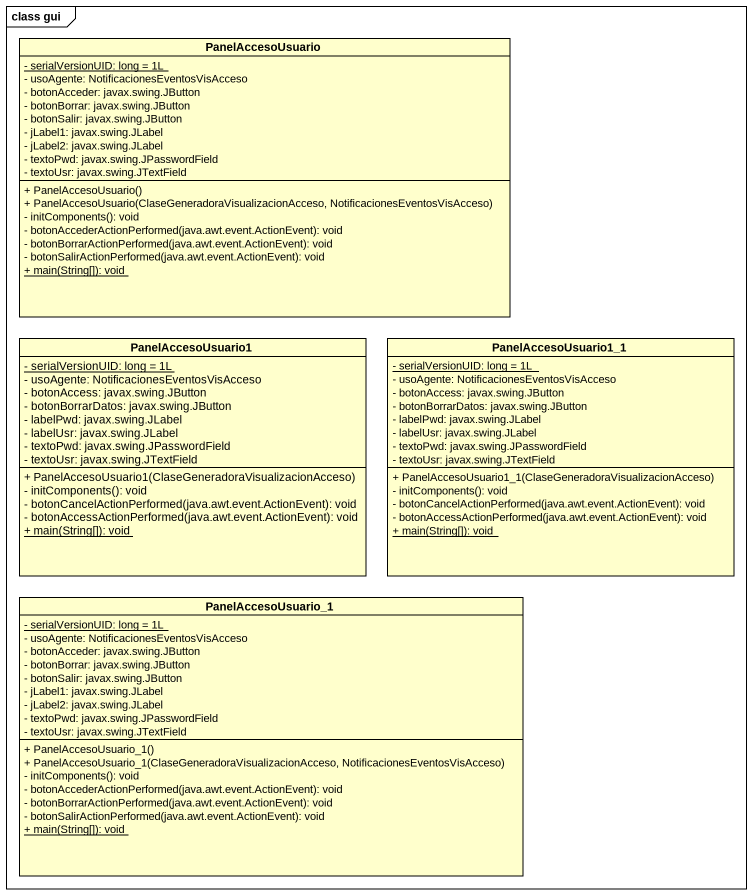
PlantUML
@startuml
mainframe class gui
hide circle
hide empty members
skinparam classAttributeIconSize 0
class PanelAccesoUsuario {
  {static} - serialVersionUID: long = 1L
  - usoAgente: NotificacionesEventosVisAcceso
  - botonAcceder: javax.swing.JButton
  - botonBorrar: javax.swing.JButton
  - botonSalir: javax.swing.JButton
  - jLabel1: javax.swing.JLabel
  - jLabel2: javax.swing.JLabel
  - textoPwd: javax.swing.JPasswordField
  - textoUsr: javax.swing.JTextField
  + PanelAccesoUsuario()
  + PanelAccesoUsuario(ClaseGeneradoraVisualizacionAcceso, NotificacionesEventosVisAcceso)
  - initComponents(): void
  - botonAccederActionPerformed(java.awt.event.ActionEvent): void
  - botonBorrarActionPerformed(java.awt.event.ActionEvent): void
  - botonSalirActionPerformed(java.awt.event.ActionEvent): void
  {static} + main(String[]): void
}
class PanelAccesoUsuario1 {
  {static} - serialVersionUID: long = 1L
  - usoAgente: NotificacionesEventosVisAcceso
  - botonAccess: javax.swing.JButton
  - botonBorrarDatos: javax.swing.JButton
  - labelPwd: javax.swing.JLabel
  - labelUsr: javax.swing.JLabel
  - textoPwd: javax.swing.JPasswordField
  - textoUsr: javax.swing.JTextField
  + PanelAccesoUsuario1(ClaseGeneradoraVisualizacionAcceso)
  - initComponents(): void
  - botonCancelActionPerformed(java.awt.event.ActionEvent): void
  - botonAccessActionPerformed(java.awt.event.ActionEvent): void
  {static} + main(String[]): void
}
class PanelAccesoUsuario1_1 {
  {static} - serialVersionUID: long = 1L
  - usoAgente: NotificacionesEventosVisAcceso
  - botonAccess: javax.swing.JButton
  - botonBorrarDatos: javax.swing.JButton
  - labelPwd: javax.swing.JLabel
  - labelUsr: javax.swing.JLabel
  - textoPwd: javax.swing.JPasswordField
  - textoUsr: javax.swing.JTextField
  + PanelAccesoUsuario1_1(ClaseGeneradoraVisualizacionAcceso)
  - initComponents(): void
  - botonCancelActionPerformed(java.awt.event.ActionEvent): void
  - botonAccessActionPerformed(java.awt.event.ActionEvent): void
  {static} + main(String[]): void
}
class PanelAccesoUsuario_1 {
  {static} - serialVersionUID: long = 1L
  - usoAgente: NotificacionesEventosVisAcceso
  - botonAcceder: javax.swing.JButton
  - botonBorrar: javax.swing.JButton
  - botonSalir: javax.swing.JButton
  - jLabel1: javax.swing.JLabel
  - jLabel2: javax.swing.JLabel
  - textoPwd: javax.swing.JPasswordField
  - textoUsr: javax.swing.JTextField
  + PanelAccesoUsuario_1()
  + PanelAccesoUsuario_1(ClaseGeneradoraVisualizacionAcceso, NotificacionesEventosVisAcceso)
  - initComponents(): void
  - botonAccederActionPerformed(java.awt.event.ActionEvent): void
  - botonBorrarActionPerformed(java.awt.event.ActionEvent): void
  - botonSalirActionPerformed(java.awt.event.ActionEvent): void
  {static} + main(String[]): void
}
@enduml
